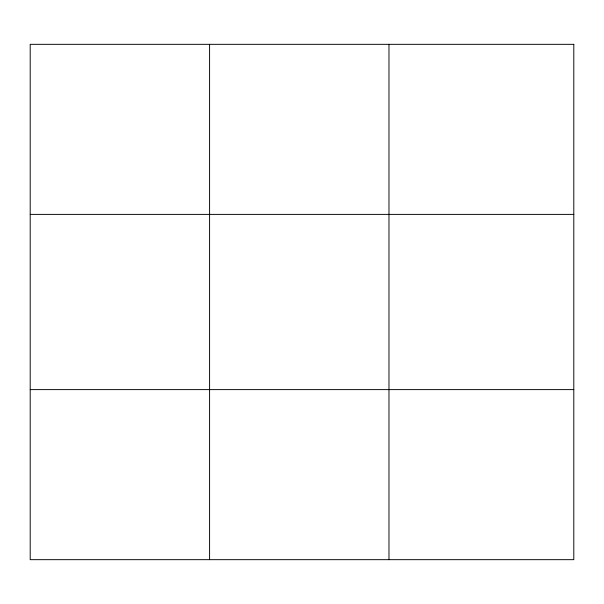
<?xml version="1.0" encoding="UTF-8"?>
<svg xmlns="http://www.w3.org/2000/svg" width="604" height="604" viewBox="0 0 604 604"><rect width="100%" height="100%" fill="white"/><g stroke="black" fill="none" stroke-linecap="round" stroke-linejoin="round"><path stroke-width="0.91" d="M209.588 559.666L209.588 44.334M388.976 559.666L388.976 44.334M30.2 214.39L573.8 214.39M30.2 389.61L573.8 389.61M573.8 44.334L573.8 559.666L30.2 559.666L30.2 44.334L573.8 44.334"/></g></svg>
